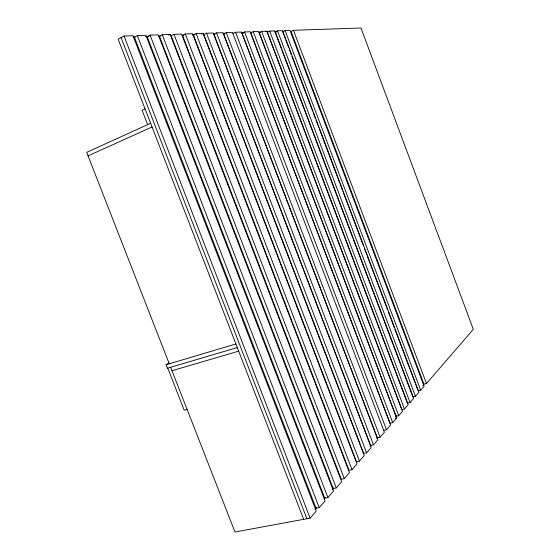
<?xml version="1.0" encoding="UTF-8"?>
<svg xmlns="http://www.w3.org/2000/svg" width="560" height="560" viewBox="0 0 560 560"><rect width="100%" height="100%" fill="white"/><g stroke="black" fill="none" stroke-linecap="round" stroke-linejoin="round"><path stroke-width="0.84" d="M170.632 367.262L234.976 532L310.142 518.147L316.232 511.098L132.965 35.721L124.033 36.029L118.111 39.102L303.681 519.337M319.214 507.647L325.052 500.892L145.894 35.287L137.333 35.574L134.407 37.086L316.029 508.249L319.214 507.647L137.333 35.574M327.915 497.581L333.522 491.092L158.284 34.867L150.08 35.147L147.189 36.624L324.779 498.19L327.915 497.581L150.08 35.147M336.266 487.914L341.656 481.684L170.17 34.461L162.295 34.727L159.446 36.176L333.179 488.53L336.266 487.914L162.295 34.727M344.295 478.632L349.468 472.64L181.587 34.076L174.027 34.335L171.206 35.756L341.25 479.248L344.295 478.632L174.027 34.335M352.009 469.7L356.986 463.939L192.556 33.705L185.29 33.95L182.504 35.343L349.006 470.323L352.009 469.7L185.29 33.95M359.429 461.111L364.224 455.56L203.105 33.348L196.119 33.586L193.368 34.951L356.475 461.734L359.429 461.111L196.119 33.586M366.583 452.837L371.203 447.489L213.262 33.005L206.535 33.229L203.826 34.573L363.671 453.46L366.583 452.837L206.535 33.229M373.471 444.864L377.923 439.712L223.048 32.669L216.566 32.893L213.885 34.209L370.601 445.494L373.471 444.864L216.566 32.893M380.107 437.178L384.405 432.208L232.477 32.354L226.226 32.564L223.58 33.859L377.279 437.808L380.107 437.178L226.226 32.564M383.726 430.395L386.519 429.765L390.663 424.963L241.57 32.046L235.543 32.249L232.932 33.523M392.707 422.604L396.711 417.97L250.348 31.745L244.531 31.948L241.948 33.194L389.956 423.234L392.707 422.604L244.531 31.948M398.685 415.688L402.556 411.208L258.825 31.458L253.204 31.654L250.656 32.879L395.969 416.318L398.685 415.688L253.204 31.654M404.46 409.003L408.205 404.663L267.015 31.185L261.583 31.367L259.063 32.571L401.786 409.626L404.46 409.003L261.583 31.367M410.046 402.535L413.672 398.342L274.932 30.912L269.682 31.094L267.197 32.277L407.407 403.158L410.046 402.535L269.682 31.094M353.528 239.813L412.853 396.9L415.457 396.277L418.964 392.217L282.597 30.653L277.515 30.828L275.058 31.997M418.117 390.845L420.693 390.215L424.088 386.281L290.01 30.401L285.089 30.569L282.66 31.717L285.131 38.262M423.941 384.146L426.475 383.523L473.312 329.329L360.976 28L293.454 30.289L291.06 31.416L423.941 384.146L422.807 385.455M314.916 509.53L316.638 507.556M324.079 498.995L325.22 497.679M332.087 489.783L333.809 487.802M369.866 446.334L371.014 445.018M376.719 438.452L377.86 437.143M395.493 416.857L396.634 415.555M237.307 347.564L167.44 368.207L166.089 364.756L169.078 362.95M168.756 35.182L170.17 34.461M201.747 34.02L203.105 33.348M265.762 31.78L267.015 31.185M145.075 108.892L142.093 110.278L147.644 124.635M150.633 123.277L86.688 152.355L169.281 363.811M88.074 155.89L152.061 126.973M166.089 364.756L235.914 343.959M171.983 370.72L238.7 351.169M187.089 409.402L184.191 410.179L167.755 368.116M395.353 418.278L396.711 417.97M133.259 37.128L135.002 37.065M145.453 36.687L148.932 36.561M158.515 36.211L160.251 36.148M182.028 35.364L183.764 35.301M192.472 34.986L194.929 34.895M213.374 34.23L215.117 34.167M222.964 33.88L225.148 33.803M241.297 33.215L243.614 33.131M258.755 32.585L260.505 32.522M274.47 32.018L276.759 31.934M121.065 37.569L306.908 518.742M124.033 36.029L310.142 518.147M235.543 32.249L386.519 429.765M285.089 30.569L420.693 390.215M285.747 39.9L288.526 47.264M289.142 48.902L291.305 54.628M291.921 56.259L312.592 111.069M313.208 112.707L315.371 118.433M315.987 120.071L318.766 127.428M319.382 129.066L339.437 182.238M340.053 183.876L342.832 191.24M343.448 192.878L363.503 246.05M364.434 248.5L366.898 255.045M367.514 256.683L387.576 309.855M388.5 312.312L390.964 318.857M391.587 320.488L394.359 327.852M394.975 329.49L415.037 382.662M415.653 384.3L417.809 390.026M277.515 30.828L415.457 396.277M275.366 32.816L281.232 48.356M281.855 49.994L352.912 238.175M293.454 30.289L426.475 383.523"/></g></svg>
